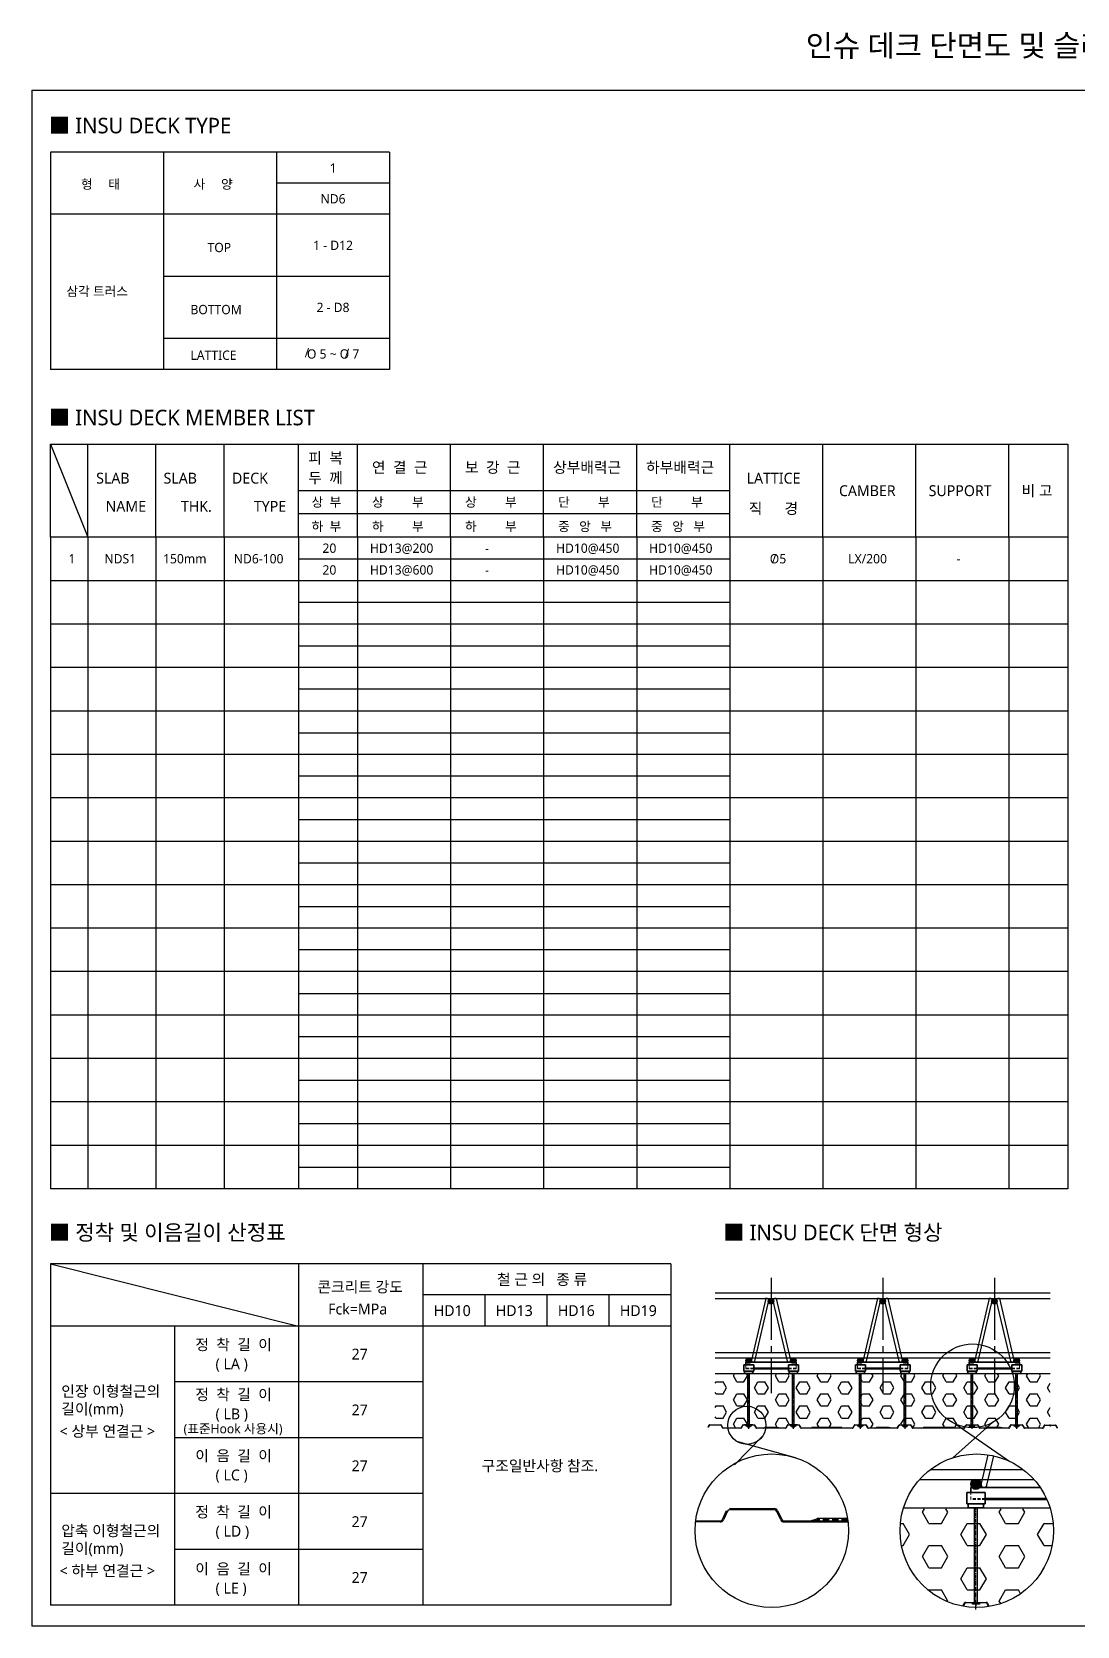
# Model space of a CAD drawing. Extents: x 517 to 33347, y 263 to 5437.
# Drawn here: x 517 to 3887, y 263 to 5400 of the extents above; entities that cross this region are included whole.
import ezdxf
from ezdxf.enums import TextEntityAlignment as Align

# ---------------------------------------------------------------- set-up
doc = ezdxf.new("R2010")
doc.units = 0
doc.header["$LTSCALE"] = 10
doc.header["$MEASUREMENT"] = 0
for name, pattern in [('CEN', [26, 20, -2, 2, -2]), ('CENTER', [2, 1.25, -0.25, 0.25, -0.25]), ('HIDDEN', [3, 2, -1])]:
    doc.linetypes.add(name, pattern=pattern)
for name, color, linetype in [('2', 2, 'HIDDEN'), ('3', 3, 'Continuous'), ('CEN', 1, 'CEN'), ('E', 7, 'Continuous'), ('E2', 7, 'Continuous'), ('SEC', 7, 'Continuous'), ('SH-TEXT', 7, 'Continuous'), ('TABLE', 7, 'Continuous'), ('TEXT', 3, 'Continuous')]:
    doc.layers.add(name, color=color, linetype=linetype)
doc.layers.add('숨은선', color=2, linetype='HIDDEN', lineweight=20)
doc.layers.add('외형선', color=3, linetype='Continuous', lineweight=35)
doc.styles.add('스타일1', font='malgun.ttf')

msp = doc.modelspace()

# ---------------------------------------------------------------- hatches: boundary and pattern name
at = {"layer": 'E', "linetype": 'ByBlock'}
h = msp.add_hatch(dxfattribs=at)
h.set_pattern_fill('HEX', color=256, scale=180)
h.set_pattern_definition([(0, (-313649.23, -3782.594), (0, 38.971143), [22.5, -45]), (120, (-313649.23, -3782.594), (-33.75, -19.4855716), [22.5, -45]), (60, (-313626.73, -3782.594), (-33.75, 19.4855716), [22.5, -45])])
edge = h.paths.add_edge_path()
edge.add_line((2720.7, 1075.4), (2720.7, 910.2))
edge.add_line((2720.7, 910.2), (2738.2, 910.2))
edge.add_arc((2738.2, 907.5), 2.7, 24.6245, 90, ccw=False)
edge.add_line((2740.7, 908.6), (2743.6, 902.3))
edge.add_arc((2745.2, 903.1), 1.8, 204.6245, 270)
edge.add_line((2745.2, 901.3), (2803.3, 901.3))
edge.add_arc((2803.3, 903.1), 1.8, 270, 335.3755)
edge.add_line((2804.9, 902.3), (2808.2, 909.5))
edge.add_arc((2810.7, 908.4), 2.7, 90, 155.3755, ccw=False)
edge.add_line((2810.7, 911.1), (2846.8, 911.1))
edge.add_arc((2846.8, 908.4), 2.7, 24.6245, 90, ccw=False)
edge.add_line((2849.2, 909.5), (2852.5, 902.3))
edge.add_arc((2854.2, 903.1), 1.8, 204.6245, 270)
edge.add_line((2854.2, 901.3), (2875.5, 901.3))
edge.add_arc((2875.5, 901.8), 0.54, 270, 288.8807)
edge.add_line((2875.7, 901.3), (2880.9, 903.1))
edge.add_line((2880.9, 903.1), (2920.6, 903.1))
edge.add_line((2920.6, 903.1), (2925.7, 901.3))
edge.add_arc((2925.9, 901.8), 0.54, 251.1193, 270)
edge.add_line((2925.9, 901.3), (2947.3, 901.3))
edge.add_arc((2947.3, 903.1), 1.8, 270, 335.3755)
edge.add_line((2948.9, 902.3), (2952.2, 909.5))
edge.add_arc((2954.7, 908.4), 2.7, 90, 155.3755, ccw=False)
edge.add_line((2954.7, 911.1), (2990.8, 911.1))
edge.add_arc((2990.8, 908.4), 2.7, 24.6245, 90, ccw=False)
edge.add_line((2993.2, 909.5), (2996.5, 902.3))
edge.add_arc((2998.2, 903.1), 1.8, 204.6245, 270)
edge.add_line((2998.2, 901.3), (3026.7, 901.3))
edge.add_arc((3026.7, 901.8), 0.54, 270, 288.8807)
edge.add_line((3026.9, 901.3), (3032.1, 903.1))
edge.add_line((3032.1, 903.1), (3129.4, 903.1))
edge.add_line((3129.4, 903.1), (3134.5, 901.3))
edge.add_arc((3134.7, 901.8), 0.54, 251.1193, 270)
edge.add_line((3134.7, 901.3), (3163.3, 901.3))
edge.add_arc((3163.3, 903.1), 1.8, 270, 335.3755)
edge.add_line((3164.9, 902.3), (3168.2, 909.5))
edge.add_arc((3170.7, 908.4), 2.7, 90, 155.3755, ccw=False)
edge.add_line((3170.7, 911.1), (3206.8, 911.1))
edge.add_arc((3206.8, 908.4), 2.7, 24.6245, 90, ccw=False)
edge.add_line((3209.2, 909.5), (3212.5, 902.3))
edge.add_arc((3214.2, 903.1), 1.8, 204.6245, 270)
edge.add_line((3214.2, 901.3), (3235.5, 901.3))
edge.add_arc((3235.5, 901.8), 0.54, 270, 288.8807)
edge.add_line((3235.7, 901.3), (3240.9, 903.1))
edge.add_line((3240.9, 903.1), (3280.6, 903.1))
edge.add_line((3280.6, 903.1), (3285.8, 901.3))
edge.add_line((3285.8, 901.3), (3307.3, 901.3))
edge.add_arc((3307.3, 903.1), 1.8, 270, 335.3755)
edge.add_line((3308.9, 902.3), (3312.2, 909.5))
edge.add_arc((3314.7, 908.4), 2.7, 90, 155.3755, ccw=False)
edge.add_line((3314.7, 911.1), (3350.8, 911.1))
edge.add_arc((3350.8, 908.4), 2.7, 24.6245, 90, ccw=False)
edge.add_line((3353.2, 909.5), (3356.5, 902.3))
edge.add_arc((3358.2, 903.1), 1.8, 204.6245, 270)
edge.add_line((3358.2, 901.3), (3386.7, 901.3))
edge.add_arc((3386.7, 901.8), 0.54, 270, 288.8807)
edge.add_line((3386.9, 901.3), (3392.1, 903.1))
edge.add_line((3392.1, 903.1), (3800.7, 903.1))
edge.add_line((3800.7, 903.1), (3800.7, 1075.4))
edge.add_line((3800.7, 1075.4), (2720.7, 1075.4))
h = msp.add_hatch(dxfattribs=at)
h.set_pattern_fill('HEX', color=3, scale=330.273282)
h.set_pattern_definition([(0, (-578449.854, -8273.19), (0, 71.506263), [41.28416, -82.56832]), (120, (-578449.854, -8273.19), (-61.92624, -35.7531315), [41.28416, -82.56832]), (60, (-578408.57, -8273.19), (-61.92624, 35.7531315), [41.28416, -82.56832])])
edge = h.paths.add_edge_path()
edge.add_arc((3564, 570), 247.4, 276.8504, 376.5585)
edge.add_line((3801.2, 640.5), (3326.9, 640.5))
edge.add_arc((3564, 570), 247.4, 163.4415, 263.1496)
edge.add_line((3534.5, 324.3), (3593.5, 324.3))

# ---------------------------------------------------------------- linework, layer by layer
at = {"linetype": 'ByBlock'}
for p, q in [((2826, 910.2), (2826, 1077.1)), ((2831.4, 910.2), (2831.4, 1077.1)), ((2970, 910.2), (2970, 1077.1)), ((2975.4, 910.2), (2975.4, 1077.1)), ((3186, 910.2), (3186, 1077.1)), ((3191.4, 910.2), (3191.4, 1077.1)), ((3330, 910.2), (3330, 1077.1)), ((3335.4, 910.2), (3335.4, 1077.1)), ((3546, 910.2), (3546, 1077.1)), ((3551.4, 910.2), (3551.4, 1077.1)), ((3690, 910.2), (3690, 1077.1)), ((3695.4, 910.2), (3695.4, 1077.1)), ((2697.5, 903.7), (2700.2, 909.5)), ((2698.4, 903.4), (2697.5, 903.7)), ((2701, 909.2), (2698.4, 903.4)), ((2702.7, 911.1), (2738.8, 911.1)), ((2738.8, 910.2), (2702.7, 910.2))]:
    msp.add_line(p, q, dxfattribs=at)
at = {"color": 7, "linetype": 'ByBlock'}
for p, q in [((2831.4, 1077.1), (2826, 1077.1)), ((2975.4, 1077.1), (2970, 1077.1)), ((3191.4, 1077.1), (3186, 1077.1)), ((3335.4, 1077.1), (3330, 1077.1)), ((3551.4, 1077.1), (3546, 1077.1)), ((3695.4, 1077.1), (3690, 1077.1))]:
    msp.add_line(p, q, dxfattribs=at)
at = {"color": 3, "linetype": 'ByBlock'}
for p, q in [((3556.4, 337.4), (3556.4, 643.6)), ((3566.3, 643.6), (3556.4, 643.6)), ((3566.3, 337.4), (3566.3, 643.6)), ((3557.6, 333.7), (3557.6, 337.4)), ((3561.3, 334.1), (3561.3, 327.5)), ((3565, 333.7), (3565, 337.4))]:
    msp.add_line(p, q, dxfattribs=at)
at = {"color": 7, "linetype": 'ByBlock'}
for points in [[(2743.7, 902), (2740.4, 909.2)], [(2741.2, 909.5), (2744.5, 902.3)], [(2746.2, 901.3), (2803.3, 901.3)], [(2803.3, 900.4), (2746.2, 900.4)], [(2804.9, 902.3), (2808.2, 909.5)], [(2809, 909.2), (2805.7, 902)], [(2810.7, 911.1), (2846.8, 911.1)], [(2846.8, 910.2), (2810.7, 910.2)], [(2851.7, 902), (2848.4, 909.2)], [(2849.2, 909.5), (2852.5, 902.3)], [(2854.2, 901.3), (2947.3, 901.3)], [(2947.3, 900.4), (2854.2, 900.4)], [(2948.9, 902.3), (2952.2, 909.5)], [(2953, 909.2), (2949.7, 902)], [(2954.7, 911.1), (2990.8, 911.1)], [(2990.8, 910.2), (2954.7, 910.2)], [(2995.7, 902), (2992.4, 909.2)], [(2993.2, 909.5), (2996.5, 902.3)], [(2998.2, 901.3), (3163.3, 901.3)], [(3163.3, 900.4), (2998.2, 900.4)], [(3164.9, 902.3), (3168.2, 909.5)], [(3169, 909.2), (3165.7, 902)], [(3170.7, 911.1), (3206.8, 911.1)], [(3206.8, 910.2), (3170.7, 910.2)], [(3211.7, 902), (3208.4, 909.2)], [(3209.2, 909.5), (3212.5, 902.3)], [(3214.2, 901.3), (3307.3, 901.3)], [(3307.3, 900.4), (3214.2, 900.4)], [(3308.9, 902.3), (3312.2, 909.5)], [(3313, 909.2), (3309.7, 902)], [(3314.7, 911.1), (3350.8, 911.1)], [(3350.8, 910.2), (3314.7, 910.2)], [(3355.7, 902), (3352.4, 909.2)], [(3353.2, 909.5), (3356.5, 902.3)], [(3358.2, 901.3), (3523.3, 901.3)], [(3523.3, 900.4), (3358.2, 900.4)], [(3524.9, 902.3), (3528.2, 909.5)], [(3529, 909.2), (3525.7, 902)], [(3530.7, 911.1), (3566.8, 911.1)], [(3566.8, 910.2), (3530.7, 910.2)], [(3571.7, 902), (3568.4, 909.2)], [(3569.2, 909.5), (3572.5, 902.3)], [(3574.2, 901.3), (3667.3, 901.3)], [(3667.3, 900.4), (3574.2, 900.4)], [(3668.9, 902.3), (3672.2, 909.5)], [(3673, 909.2), (3669.7, 902)], [(3674.7, 911.1), (3710.8, 911.1)], [(3710.8, 910.2), (3674.7, 910.2)], [(3715.7, 902), (3712.4, 909.2)], [(3713.2, 909.5), (3716.5, 902.3)], [(3718.2, 901.3), (3776.3, 901.3)], [(3776.3, 900.4), (3718.2, 900.4)], [(3777.9, 902.3), (3780.8, 908.6)], [(3781.6, 908.3), (3778.7, 902)], [(3783.2, 910.2), (3798.7, 910.2)], [(3798.7, 909.3), (3783.2, 909.3)], [(3802.7, 910.2), (3817.8, 910.2)], [(3817.8, 909.3), (3802.7, 909.3)], [(3822.8, 900.8), (3819.4, 908.3)], [(3820.2, 908.6), (3823.6, 901.2)], [(3823.6, 901.2), (3822.8, 900.8)]]:
    msp.add_lwpolyline(points, dxfattribs=at)
for points in [[(2803.3, 901.3, 0.293252), (2804.9, 902.3)], [(2803.3, 900.4, 0.293252), (2805.7, 902)], [(2810.7, 911.1, 0.293252), (2808.2, 909.5)], [(2810.7, 910.2, 0.293252), (2809, 909.2)], [(2849.2, 909.5, 0.293252), (2846.8, 911.1)], [(2848.4, 909.2, 0.293252), (2846.8, 910.2)], [(2851.7, 902, 0.293252), (2854.2, 900.4)], [(2852.5, 902.3, 0.293252), (2854.2, 901.3)], [(2947.3, 901.3, 0.293252), (2948.9, 902.3)], [(2947.3, 900.4, 0.293252), (2949.7, 902)], [(2954.7, 911.1, 0.293252), (2952.2, 909.5)], [(2954.7, 910.2, 0.293252), (2953, 909.2)], [(2993.2, 909.5, 0.293252), (2990.8, 911.1)], [(2992.4, 909.2, 0.293252), (2990.8, 910.2)], [(2995.7, 902, 0.293252), (2998.2, 900.4)], [(2996.5, 902.3, 0.293252), (2998.2, 901.3)], [(3163.3, 901.3, 0.293252), (3164.9, 902.3)], [(3163.3, 900.4, 0.293252), (3165.7, 902)], [(3170.7, 911.1, 0.293252), (3168.2, 909.5)], [(3170.7, 910.2, 0.293252), (3169, 909.2)], [(3209.2, 909.5, 0.293252), (3206.8, 911.1)], [(3208.4, 909.2, 0.293252), (3206.8, 910.2)], [(3211.7, 902, 0.293252), (3214.2, 900.4)], [(3212.5, 902.3, 0.293252), (3214.2, 901.3)], [(3307.3, 901.3, 0.293252), (3308.9, 902.3)], [(3307.3, 900.4, 0.293252), (3309.7, 902)], [(3314.7, 911.1, 0.293252), (3312.2, 909.5)], [(3314.7, 910.2, 0.293252), (3313, 909.2)], [(3353.2, 909.5, 0.293252), (3350.8, 911.1)], [(3352.4, 909.2, 0.293252), (3350.8, 910.2)], [(3355.7, 902, 0.293252), (3358.2, 900.4)], [(3356.5, 902.3, 0.293252), (3358.2, 901.3)], [(3523.3, 901.3, 0.293252), (3524.9, 902.3)], [(3523.3, 900.4, 0.293252), (3525.7, 902)], [(3530.7, 911.1, 0.293252), (3528.2, 909.5)], [(3530.7, 910.2, 0.293252), (3529, 909.2)], [(3569.2, 909.5, 0.293252), (3566.8, 911.1)], [(3568.4, 909.2, 0.293252), (3566.8, 910.2)], [(3571.7, 902, 0.293252), (3574.2, 900.4)], [(3572.5, 902.3, 0.293252), (3574.2, 901.3)], [(3667.3, 901.3, 0.293252), (3668.9, 902.3)], [(3667.3, 900.4, 0.293252), (3669.7, 902)], [(3674.7, 911.1, 0.293252), (3672.2, 909.5)], [(3674.7, 910.2, 0.293252), (3673, 909.2)], [(3713.2, 909.5, 0.293252), (3710.8, 911.1)], [(3712.4, 909.2, 0.293252), (3710.8, 910.2)], [(3715.7, 902, 0.293252), (3718.2, 900.4)], [(3716.5, 902.3, 0.293252), (3718.2, 901.3)], [(3776.3, 901.3, 0.293252), (3777.9, 902.3)], [(3776.3, 900.4, 0.293252), (3778.7, 902)], [(3783.2, 910.2, 0.293252), (3780.8, 908.6)], [(3783.2, 909.3, 0.293252), (3781.6, 908.3)], [(3820.2, 908.6, 0.293252), (3817.8, 910.2)], [(3819.4, 908.3, 0.293252), (3817.8, 909.3)]]:
    msp.add_lwpolyline(points, format="xyb", dxfattribs=at)
at = {"color": 7}
for points in [[(2875.5, 901.3, 0.082569), (2875.7, 901.3)], [(2881.1, 903.1, 0.082569), (2880.6, 903)], [(2920.8, 903, 0.082569), (2920.3, 903.1)], [(2925.7, 901.3, 0.082569), (2925.9, 901.3)], [(3026.7, 901.3, 0.082569), (3026.9, 901.3)], [(3032.3, 903.1, 0.082569), (3031.8, 903)], [(3235.5, 901.3, 0.082569), (3235.7, 901.3)], [(3241.1, 903.1, 0.082569), (3240.6, 903)], [(3280.8, 903, 0.082569), (3280.3, 903.1)], [(3285.7, 901.3, 0.082569), (3285.9, 901.3)], [(3386.7, 901.3, 0.082569), (3386.9, 901.3)], [(3392.3, 903.1, 0.082569), (3391.8, 903)], [(3489.6, 903, 0.082569), (3489.1, 903.1)], [(3494.5, 901.3, 0.082569), (3494.7, 901.3)], [(3595.5, 901.3, 0.082569), (3595.7, 901.3)], [(3601.1, 903.1, 0.082569), (3600.6, 903)], [(3640.8, 903, 0.082569), (3640.3, 903.1)], [(3645.7, 901.3, 0.082569), (3645.9, 901.3)], [(3799.7, 909.8, 0.198912), (3798.7, 910.2)], [(3799.1, 909.1, 0.198912), (3798.7, 909.3)], [(3799.7, 908.5, 0.414214), (3801.7, 908.5)], [(3800.3, 909.2, 0.414214), (3801.1, 909.2)], [(3802.7, 910.2, 0.198912), (3801.7, 909.8)], [(3802.7, 909.3, 0.198912), (3802.4, 909.1)]]:
    msp.add_lwpolyline(points, format="xyb", dxfattribs=at)
for points in [[(2875.6, 901.3), (2880.6, 903)], [(2920.3, 903.1), (2881.1, 903.1)], [(2925.7, 901.3), (2920.8, 903)], [(3026.8, 901.3), (3031.8, 903)], [(3129.1, 903.1), (3032.3, 903.1)], [(3235.6, 901.3), (3240.6, 903)], [(3280.3, 903.1), (3241.1, 903.1)], [(3285.7, 901.3), (3280.8, 903)], [(3386.8, 901.3), (3391.8, 903)], [(3489.1, 903.1), (3392.3, 903.1)], [(3494.5, 901.3), (3489.6, 903)], [(3595.6, 901.3), (3600.6, 903)], [(3640.3, 903.1), (3601.1, 903.1)], [(3645.7, 901.3), (3640.8, 903)], [(3799.7, 908.5), (3799.1, 909.1)], [(3800.3, 909.2), (3799.7, 909.8)], [(3801.1, 909.2), (3801.7, 909.8)], [(3801.7, 908.5), (3802.4, 909.1)]]:
    msp.add_lwpolyline(points, dxfattribs=at)
at = {"color": 3, "linetype": 'ByBlock'}
for points in [[(2743.7, 606), (2756.9, 634.9)], [(2760.2, 633.4), (2747, 604.5)], [(2766.8, 641.2), (2912, 641.2)], [(2912, 637.6), (2766.8, 637.6)], [(2931.9, 604.5), (2918.6, 633.4)], [(2921.9, 634.9), (2935.2, 606)], [(2737.1, 598.1), (2657.2, 598.1)], [(2657.6, 601.7), (2737.1, 601.7)], [(2941.7, 601.7), (3148.4, 601.7)], [(2941.7, 598.1), (3148.8, 598.1)], [(3519.3, 326.6), (3523.7, 336.2)], [(3525.2, 335.5), (3521, 326.3)], [(3528.2, 339), (3594.5, 339)], [(3594.5, 337.4), (3528.2, 337.4)], [(3602, 325.5), (3597.5, 335.5)], [(3599, 336.2), (3603.7, 325.8)]]:
    msp.add_lwpolyline(points, dxfattribs=at)
for points in [[(2766.8, 637.6, 0.293252), (2760.2, 633.4)], [(2921.9, 634.9, 0.293252), (2912, 641.2)], [(2918.6, 633.4, 0.293252), (2912, 637.6)], [(2737.1, 601.7, 0.293252), (2743.7, 606)], [(2737.1, 598.1, 0.293252), (2747, 604.5)], [(2931.9, 604.5, 0.293252), (2941.7, 598.1)], [(2935.2, 606, 0.293252), (2941.7, 601.7)], [(3528.2, 339, 0.293252), (3523.7, 336.2)], [(3528.2, 337.4, 0.293252), (3525.2, 335.5)], [(3599, 336.2, 0.293252), (3594.5, 339)], [(3597.5, 335.5, 0.293252), (3594.5, 337.4)]]:
    msp.add_lwpolyline(points, format="xyb", dxfattribs=at)
at = {"color": 3}
for points in [[(3027.6, 601.7, 0.082569), (3028.3, 601.9)], [(3050, 609, 0.082569), (3048.1, 608.6)]]:
    msp.add_lwpolyline(points, format="xyb", dxfattribs=at)
for points in [[(3027.9, 601.7), (3048.1, 608.6)], [(3147.3, 609), (3050, 609)]]:
    msp.add_lwpolyline(points, dxfattribs=at)
at = {"color": 3, "linetype": 'ByBlock'}
msp.add_lwpolyline([(3550.3, 337.4), (3572.3, 337.4), (3572.3, 333.7), (3550.3, 333.7)], close=True, dxfattribs=at)
at = {"linetype": 'ByBlock'}
for centre, radius, start, end in [((2702.7, 908.4), 2.7, 90, 155.3755), ((2702.7, 908.4), 1.8, 90, 155.3755), ((2738.8, 908.4), 2.7, 24.6245, 90), ((2738.8, 908.4), 1.8, 24.6245, 90), ((2746.2, 903.1), 2.7, 204.6245, 270), ((2746.2, 903.1), 1.8, 204.6245, 270)]:
    msp.add_arc(centre, radius, start, end, dxfattribs=at)
at = {"layer": '2', "color": 7}
for points in [[(2875.5, 900.4, 0.082569), (2876, 900.5)], [(2881.1, 902.2, 0.082569), (2880.9, 902.2)], [(2920.5, 902.2, 0.082569), (2920.3, 902.2)], [(2925.5, 900.5, 0.082569), (2925.9, 900.4)], [(3026.7, 900.4, 0.082569), (3027.2, 900.5)], [(3032.3, 902.2, 0.082569), (3032.1, 902.2)], [(3235.5, 900.4, 0.082569), (3236, 900.5)], [(3241.1, 902.2, 0.082569), (3240.9, 902.2)], [(3280.5, 902.2, 0.082569), (3280.3, 902.2)], [(3285.5, 900.5, 0.082569), (3285.9, 900.4)], [(3386.7, 900.4, 0.082569), (3387.2, 900.5)], [(3392.3, 902.2, 0.082569), (3392.1, 902.2)], [(3489.3, 902.2, 0.082569), (3489.1, 902.2)], [(3494.3, 900.5, 0.082569), (3494.7, 900.4)], [(3595.5, 900.4, 0.082569), (3596, 900.5)], [(3601.1, 902.2, 0.082569), (3600.9, 902.2)], [(3640.5, 902.2, 0.082569), (3640.3, 902.2)], [(3645.5, 900.5, 0.082569), (3645.9, 900.4)]]:
    msp.add_lwpolyline(points, format="xyb", dxfattribs=at)
for points in [[(2876, 900.5), (2880.9, 902.2)], [(2920.3, 902.2), (2881.1, 902.2)], [(2925.5, 900.5), (2920.5, 902.2)], [(3027.2, 900.5), (3032.1, 902.2)], [(3129.1, 902.2), (3032.3, 902.2)], [(3236, 900.5), (3240.9, 902.2)], [(3280.3, 902.2), (3241.1, 902.2)], [(3285.5, 900.5), (3280.5, 902.2)], [(3387.2, 900.5), (3392.1, 902.2)], [(3489.1, 902.2), (3392.3, 902.2)], [(3494.3, 900.5), (3489.3, 902.2)], [(3596, 900.5), (3600.9, 902.2)], [(3640.3, 902.2), (3601.1, 902.2)], [(3645.5, 900.5), (3640.5, 902.2)]]:
    msp.add_lwpolyline(points, dxfattribs=at)
at = {"layer": '2', "color": 3}
for points in [[(3027.6, 598.1, 0.082569), (3029.4, 598.4)], [(3050, 605.3, 0.082569), (3049.3, 605.2)]]:
    msp.add_lwpolyline(points, format="xyb", dxfattribs=at)
for points in [[(3029.4, 598.4), (3049.3, 605.2)], [(3147.9, 605.3), (3050, 605.3)]]:
    msp.add_lwpolyline(points, dxfattribs=at)
at = {"layer": '3', "color": 3, "ltscale": 1.5}
msp.add_line((1306.4, 5012.5), (577.5, 5012.5), dxfattribs=at)
at = {"layer": 'CEN', "linetype": 'CEN'}
for p, q in [((2900.7, 1385.2), (2900.7, 1013.2)), ((2900.7, 1385.2), (2900.7, 1013.2)), ((3260.7, 1385.2), (3260.7, 1013.2)), ((3620.7, 1385.2), (3620.7, 1013.2))]:
    msp.add_line(p, q, dxfattribs=at)
at = {"layer": 'CEN', "linetype": 'CENTER'}
for p, q in [((2828.7, 898.5), (2828.7, 1077.1)), ((2972.7, 898.5), (2972.7, 1077.1)), ((3188.7, 898.5), (3188.7, 1077.1)), ((3332.7, 898.5), (3332.7, 1077.1)), ((3548.7, 898.5), (3548.7, 1077.1)), ((3692.7, 898.5), (3692.7, 1077.1)), ((3561.3, 316), (3561.3, 643.6))]:
    msp.add_line(p, q, dxfattribs=at)
at = {"layer": 'E', "color": 4, "linetype": 'ByBlock'}
for p, q in [((697.5, 3771.7), (697.5, 4071.7)), ((917.5, 3771.7), (917.5, 4071.7)), ((1137.5, 3771.7), (1137.5, 4071.7)), ((1377.5, 3771.7), (1377.5, 4071.7)), ((1567.5, 3771.7), (1567.5, 4071.7)), ((1867.5, 3771.7), (1867.5, 4071.7)), ((2167.5, 3771.7), (2167.5, 4071.7)), ((2467.5, 3771.7), (2467.5, 4071.7)), ((2767.5, 3771.7), (2767.5, 4071.7)), ((3067.5, 3771.7), (3067.5, 4071.7)), ((3667.5, 3771.7), (3667.5, 4071.7))]:
    msp.add_line(p, q, dxfattribs=at)
at = {"layer": 'E', "color": 3, "linetype": 'ByBlock'}
for p, q in [((2577.5, 1429.7), (2577.5, 1229.7)), ((2577.5, 1329.7), (2577.5, 1229.7)), ((3327.8, 643.6), (3800.2, 643.6))]:
    msp.add_line(p, q, dxfattribs=at)
at = {"layer": 'E', "linetype": 'ByBlock'}
for p, q in [((2720.7, 1336.4), (3800.7, 1336.4)), ((2720.7, 1318.4), (3800.7, 1318.4)), ((2873.8, 875.5), (2782.8, 782.4)), ((3487.3, 805.2), (3616.1, 919.3)), ((3495.9, 913.6), (3670.5, 793.3)), ((2979.7, 805.2), (2790.4, 857.5))]:
    msp.add_line(p, q, dxfattribs=at)
at = {"layer": 'E'}
for p, q in [((2884.1, 1318.3), (2837.6, 1119.8)), ((2848, 1116.7), (2894.7, 1316.2)), ((2953.5, 1116.7), (2906.9, 1315.4)), ((2917.3, 1318.3), (2963.8, 1119.8)), ((3244.1, 1318.4), (3197.6, 1119.8)), ((3208, 1116.7), (3254.5, 1315.4)), ((3313.5, 1116.7), (3266.9, 1315.4)), ((3277.3, 1318.4), (3323.8, 1119.8)), ((3604.1, 1318.4), (3557.6, 1119.8)), ((3568, 1116.7), (3614.5, 1315.4)), ((3673.5, 1116.7), (3626.9, 1315.4)), ((3637.3, 1318.4), (3683.8, 1119.8))]:
    msp.add_line(p, q, dxfattribs=at)
at = {"layer": 'E', "color": 7}
for p, q in [((2720.7, 1144.7), (3800.7, 1144.7)), ((2720.7, 1126.7), (3800.7, 1126.7))]:
    msp.add_line(p, q, dxfattribs=at)
at = {"layer": 'E', "color": 7, "linetype": 'ByBlock'}
msp.add_line((2720.7, 1077.1), (3800.7, 1077.1), dxfattribs=at)
at = {"layer": 'E', "color": 3}
for p, q in [((3599.4, 814.8), (3577.6, 722)), ((3596.6, 716.4), (3618.8, 811.2)), ((3379.3, 734.6), (3748.7, 734.6)), ((3415.2, 767.6), (3712.8, 767.6))]:
    msp.add_line(p, q, dxfattribs=at)
at = {"layer": 'E', "color": 3, "linetype": 'ByBlock'}
msp.add_lwpolyline([(577.5, 4071.7), (3857.5, 4071.7), (3857.5, 3771.7), (577.5, 3771.7), (577.5, 4071.7)], dxfattribs=at)
at = {"layer": 'E', "linetype": 'ByBlock'}
msp.add_lwpolyline([(1377.5, 3701.7), (2767.5, 3701.7), (2767.5, 3561.7), (1377.5, 3561.7), (1377.5, 3421.7), (2767.5, 3421.7), (2767.5, 3281.7), (1377.5, 3281.7), (1377.5, 3141.7), (2767.5, 3141.7), (2767.5, 3001.7), (1377.5, 3001.7), (1377.5, 2861.7), (2767.5, 2861.7), (2767.5, 2721.7), (1377.5, 2721.7), (1377.5, 2581.7), (2767.5, 2581.7), (2767.5, 2441.7), (1377.5, 2441.7), (1377.5, 2301.7), (2767.5, 2301.7), (2767.5, 2161.7), (1377.5, 2161.7), (1377.5, 2021.7), (2767.5, 2021.7), (2767.5, 1881.7), (1377.5, 1881.7), (1377.5, 1741.7), (2767.5, 1741.7)], dxfattribs=at)
at = {"layer": 'E', "color": 253, "linetype": 'ByBlock'}
for points, const_width in [([(2896.2, 1309.4, 1), (2905.2, 1309.4, 1)], 9), ([(3256.2, 1309.4, 1), (3265.2, 1309.4, 1)], 9), ([(3616.2, 1309.4, 1), (3625.2, 1309.4, 1)], 9), ([(2824.2, 1118.7, 1), (2833.2, 1118.7, 1)], 9), ([(2968.2, 1118.7, 1), (2977.2, 1118.7, 1)], 9), ([(3184.2, 1118.7, 1), (3193.2, 1118.7, 1)], 9), ([(3328.2, 1118.7, 1), (3337.2, 1118.7, 1)], 9), ([(3544.2, 1118.7, 1), (3553.2, 1118.7, 1)], 9), ([(3688.2, 1118.7, 1), (3697.2, 1118.7, 1)], 9), ([(3553.1, 719.6, 1), (3569.6, 719.6, 1)], 16.5)]:
    msp.add_lwpolyline(points, format="xyb", close=True, dxfattribs=dict(at, const_width=const_width))
at = {"layer": 'E', "color": 7}
for points in [[(2837.6, 1119.8, 1.007389), (2848.1, 1117.3, 0.046868)], [(2963.8, 1119.8, -1.007389), (2953.3, 1117.3, -0.046868)], [(3197.6, 1119.8, 1.007389), (3208.1, 1117.3, 0.046868)], [(3323.8, 1119.8, -1.007389), (3313.3, 1117.3, -0.046868)], [(3557.6, 1119.8, 1.007389), (3568.1, 1117.3, 0.046868)], [(3683.8, 1119.8, -1.007389), (3673.3, 1117.3, -0.046868)]]:
    msp.add_lwpolyline(points, format="xyb", dxfattribs=at)
at = {"layer": 'E', "color": 3}
msp.add_lwpolyline([(3577.6, 722, 1.007389), (3596.9, 717.4, 0.046868)], format="xyb", dxfattribs=at)
at = {"layer": 'E', "linetype": 'ByBlock'}
for centre, radius in [((3550.2, 1037), 134.8), ((2822.8, 909.8), 61.5), ((2903, 570), 247.4), ((3564, 570), 247.4)]:
    msp.add_circle(centre, radius, dxfattribs=at)
at = {"layer": 'E'}
for centre, start, end in [((2886.6, 1303.7), 57.0066, 102.7953), ((2915.9, 1303.5), 84.6876, 127.141), ((3245.5, 1303.5), 52.859, 95.3124), ((3275.9, 1303.5), 84.6876, 127.141), ((3605.5, 1303.5), 52.859, 95.3124), ((3635.9, 1303.5), 84.6876, 127.141)]:
    msp.add_arc(centre, 14.9, start, end, dxfattribs=at)
at = {"layer": 'E2', "linetype": 'ByBlock'}
for p, q in [((2828.7, 908.4), (2828.7, 904.8)), ((2972.7, 908.4), (2972.7, 904.8)), ((3188.7, 908.4), (3188.7, 904.8)), ((3332.7, 908.4), (3332.7, 904.8)), ((3548.7, 908.4), (3548.7, 904.8)), ((3692.7, 908.4), (3692.7, 904.8))]:
    msp.add_line(p, q, dxfattribs=at)
for points in [[(2837.7, 908.4), (2837.7, 910.2), (2819.7, 910.2), (2819.7, 908.4)], [(2833.2, 904.8), (2833.2, 908.4), (2824.2, 908.4), (2824.2, 904.8)], [(2981.7, 908.4), (2981.7, 910.2), (2963.7, 910.2), (2963.7, 908.4)], [(2977.2, 904.8), (2977.2, 908.4), (2968.2, 908.4), (2968.2, 904.8)], [(3197.7, 908.4), (3197.7, 910.2), (3179.7, 910.2), (3179.7, 908.4)], [(3193.2, 904.8), (3193.2, 908.4), (3184.2, 908.4), (3184.2, 904.8)], [(3341.7, 908.4), (3341.7, 910.2), (3323.7, 910.2), (3323.7, 908.4)], [(3337.2, 904.8), (3337.2, 908.4), (3328.2, 908.4), (3328.2, 904.8)], [(3557.7, 908.4), (3557.7, 910.2), (3539.7, 910.2), (3539.7, 908.4)], [(3553.2, 904.8), (3553.2, 908.4), (3544.2, 908.4), (3544.2, 904.8)], [(3701.7, 908.4), (3701.7, 910.2), (3683.7, 910.2), (3683.7, 908.4)], [(3697.2, 904.8), (3697.2, 908.4), (3688.2, 908.4), (3688.2, 904.8)]]:
    msp.add_lwpolyline(points, close=True, dxfattribs=at)
at = {"layer": 'SEC'}
for centre, radius in [((2900.7, 1309.4), 9), ((3260.7, 1309.4), 9), ((3620.7, 1309.4), 9), ((3561.3, 719.6), 16.5)]:
    msp.add_circle(centre, radius, dxfattribs=at)
at = {"layer": 'SEC', "color": 7}
for centre in [(2828.7, 1118.5), (2972.7, 1118.5), (3188.7, 1118.5), (3332.7, 1118.5), (3548.7, 1118.5), (3692.7, 1118.5)]:
    msp.add_circle(centre, 9, dxfattribs=at)
at = {"layer": 'SH-TEXT', "color": 3}
msp.add_line((577.5, 5012.5), (577.5, 4812.5), dxfattribs=at)
at = {"layer": 'SH-TEXT', "color": 0, "linetype": 'ByBlock'}
msp.add_line((577.5, 4071.7), (697.5, 3771.7), dxfattribs=at)
at = {"layer": 'SH-TEXT', "color": 0, "ltscale": 1.5}
for p, q in [((2767.5, 3921.7), (1377.5, 3921.7)), ((2767.5, 3846.7), (1377.5, 3846.7))]:
    msp.add_line(p, q, dxfattribs=at)
at = {"layer": 'SH-TEXT', "color": 4}
for p, q in [((577.5, 3771.7), (577.5, 1671.7)), ((697.5, 3771.7), (697.5, 1671.7)), ((917.5, 3771.7), (917.5, 1671.7)), ((1137.5, 3771.7), (1137.5, 1671.7)), ((1377.5, 3771.7), (1377.5, 1671.7)), ((1567.5, 3771.7), (1567.5, 1671.7)), ((1867.5, 3771.7), (1867.5, 1671.7)), ((2167.5, 3771.7), (2167.5, 1671.7)), ((2467.5, 3771.7), (2467.5, 1671.7)), ((2767.5, 3771.7), (2767.5, 1671.7)), ((3067.5, 3771.7), (3067.5, 1671.7)), ((3367.5, 3771.7), (3367.5, 1671.7)), ((3667.5, 3771.7), (3667.5, 1671.7)), ((3857.5, 3771.7), (3857.5, 1671.7))]:
    msp.add_line(p, q, dxfattribs=at)
at = {"layer": 'SH-TEXT', "color": 4, "ltscale": 1.5}
for p, q in [((3857.5, 3631.7), (577.5, 3631.7)), ((3857.5, 3491.7), (577.5, 3491.7)), ((3857.5, 3351.7), (577.5, 3351.7)), ((3857.5, 3211.7), (577.5, 3211.7)), ((3857.5, 3071.7), (577.5, 3071.7)), ((3857.5, 2931.7), (577.5, 2931.7)), ((3857.5, 2791.7), (577.5, 2791.7)), ((3857.5, 2651.7), (577.5, 2651.7)), ((3857.5, 2511.7), (577.5, 2511.7)), ((3857.5, 2371.7), (577.5, 2371.7)), ((3857.5, 2231.7), (577.5, 2231.7)), ((3857.5, 2091.7), (577.5, 2091.7)), ((3857.5, 1951.7), (577.5, 1951.7)), ((3857.5, 1811.7), (577.5, 1811.7)), ((3857.5, 1671.7), (577.5, 1671.7))]:
    msp.add_line(p, q, dxfattribs=at)
at = {"layer": 'TABLE', "color": 3}
for p, q in [((517.5, 5212.5), (3917.5, 5212.5)), ((517.5, 5212.5), (517.5, 262.5)), ((941.9, 5012.5), (941.9, 4312.5)), ((1306.4, 5012.5), (1306.4, 4312.5)), ((1670.9, 5012.5), (1306.5, 5012.5)), ((1670.9, 5012.5), (1670.9, 4312.5)), ((1670.9, 4912.5), (1306.5, 4912.5)), ((577.5, 4812.5), (577.5, 4312.5)), ((1306.4, 4812.5), (577.5, 4812.5)), ((1670.9, 4812.5), (1306.5, 4812.5)), ((1306.4, 4612.5), (941.9, 4612.5)), ((1670.9, 4612.5), (1306.5, 4612.5)), ((1306.4, 4412.5), (941.9, 4412.5)), ((1670.9, 4412.5), (1306.5, 4412.5)), ((1306.4, 4312.5), (577.5, 4312.5)), ((1670.9, 4312.5), (1306.5, 4312.5)), ((577.5, 1429.7), (1377.5, 1229.7)), ((577.5, 1429.7), (577.5, 1229.7)), ((2577.5, 1429.7), (577.5, 1429.7)), ((1377.5, 1429.7), (1377.5, 1229.7)), ((1777.5, 1429.7), (1777.5, 1229.7)), ((2577.5, 1329.7), (1777.5, 1329.7)), ((1977.5, 1329.7), (1977.5, 1229.7)), ((2177.5, 1329.7), (2177.5, 1229.7)), ((2377.5, 1329.7), (2377.5, 1229.7)), ((2577.5, 1229.7), (577.5, 1229.7)), ((577.5, 1229.7), (577.5, 330.5)), ((977.5, 1229.7), (977.5, 330.5)), ((1377.5, 1229.7), (1377.5, 330.5)), ((1777.5, 1229.7), (1777.5, 330.5)), ((2577.5, 1229.7), (2577.5, 330.5)), ((2577.5, 1229.7), (2577.5, 689.7)), ((1777.5, 1049.7), (977.5, 1049.7)), ((1777.5, 869.7), (977.5, 869.7)), ((1777.5, 689.7), (577.5, 689.7)), ((1777.5, 509.7), (977.5, 509.7)), ((2577.5, 330.5), (577.5, 330.5)), ((3917.5, 262.5), (517.5, 262.5))]:
    msp.add_line(p, q, dxfattribs=at)
at = {"layer": 'TEXT', "linetype": 'ByBlock'}
msp.add_line((3367.5, 3771.7), (3367.5, 4071.7), dxfattribs=at)
at = {"layer": '숨은선', "color": 7, "ltscale": 0.5}
for p, q in [((2819.7, 1091.5), (2819.7, 1104.1)), ((2844.9, 1093.3), (2819.7, 1093.3)), ((2844.9, 1091.5), (2819.7, 1091.5)), ((2956.5, 1093.3), (2981.7, 1093.3)), ((2981.7, 1091.5), (2956.5, 1091.5)), ((2981.7, 1091.5), (2981.7, 1104.1)), ((3179.7, 1091.5), (3179.7, 1104.1)), ((3204.9, 1093.3), (3179.7, 1093.3)), ((3204.9, 1091.5), (3179.7, 1091.5)), ((3316.5, 1093.3), (3341.7, 1093.3)), ((3341.7, 1091.5), (3316.5, 1091.5)), ((3341.7, 1091.5), (3341.7, 1104.1)), ((3539.7, 1091.5), (3539.7, 1104.1)), ((3564.9, 1093.3), (3539.7, 1093.3)), ((3564.9, 1091.5), (3539.7, 1091.5)), ((3676.5, 1093.3), (3701.7, 1093.3)), ((3701.7, 1091.5), (3676.5, 1091.5)), ((3701.7, 1091.5), (3701.7, 1104.1))]:
    msp.add_line(p, q, dxfattribs=at)
at = {"layer": '숨은선', "color": 3, "ltscale": 0.5}
for p, q in [((3544.8, 670.1), (3544.8, 693.2)), ((3591, 673.4), (3544.8, 673.4)), ((3591, 670.1), (3544.8, 670.1))]:
    msp.add_line(p, q, dxfattribs=at)
at = {"layer": '외형선', "color": 7}
for p, q in [((2844.9, 1104.1), (2812.5, 1104.1)), ((2812.5, 1104.1), (2812.5, 1084.3)), ((2812.5, 1084.3), (2844.9, 1084.3)), ((2815.2, 1084.3), (2815.2, 1077.1)), ((2981.7, 1113.1), (2819.7, 1113.1)), ((2819.7, 1113.1), (2819.7, 1104.1)), ((2842.2, 1084.3), (2842.2, 1077.1)), ((2844.9, 1104.1), (2844.9, 1091.5)), ((2844.9, 1093.3), (2956.5, 1093.3)), ((2844.9, 1091.5), (2956.5, 1091.5)), ((2844.9, 1084.3), (2844.9, 1091.5)), ((2988.9, 1104.1), (2956.5, 1104.1)), ((2956.5, 1091.5), (2956.5, 1104.1)), ((2956.5, 1084.3), (2956.5, 1091.5)), ((2988.9, 1084.3), (2956.5, 1084.3)), ((2959.2, 1084.3), (2959.2, 1077.1)), ((2981.7, 1104.1), (2981.7, 1113.1)), ((2986.2, 1084.3), (2986.2, 1077.1)), ((2988.9, 1104.1), (2988.9, 1084.3)), ((3204.9, 1104.1), (3172.5, 1104.1)), ((3172.5, 1104.1), (3172.5, 1084.3)), ((3172.5, 1084.3), (3204.9, 1084.3)), ((3175.2, 1084.3), (3175.2, 1077.1)), ((3341.7, 1113.1), (3179.7, 1113.1)), ((3179.7, 1113.1), (3179.7, 1104.1)), ((3202.2, 1084.3), (3202.2, 1077.1)), ((3204.9, 1104.1), (3204.9, 1091.5)), ((3204.9, 1093.3), (3316.5, 1093.3)), ((3204.9, 1091.5), (3316.5, 1091.5)), ((3204.9, 1084.3), (3204.9, 1091.5)), ((3348.9, 1104.1), (3316.5, 1104.1)), ((3316.5, 1091.5), (3316.5, 1104.1)), ((3316.5, 1084.3), (3316.5, 1091.5)), ((3348.9, 1084.3), (3316.5, 1084.3)), ((3319.2, 1084.3), (3319.2, 1077.1)), ((3341.7, 1104.1), (3341.7, 1113.1)), ((3346.2, 1084.3), (3346.2, 1077.1)), ((3348.9, 1104.1), (3348.9, 1084.3)), ((3564.9, 1104.1), (3532.5, 1104.1)), ((3532.5, 1104.1), (3532.5, 1084.3)), ((3532.5, 1084.3), (3564.9, 1084.3)), ((3535.2, 1084.3), (3535.2, 1077.1)), ((3701.7, 1113.1), (3539.7, 1113.1)), ((3539.7, 1113.1), (3539.7, 1104.1)), ((3562.2, 1084.3), (3562.2, 1077.1)), ((3564.9, 1104.1), (3564.9, 1091.5)), ((3564.9, 1093.3), (3676.5, 1093.3)), ((3564.9, 1091.5), (3676.5, 1091.5)), ((3564.9, 1084.3), (3564.9, 1091.5)), ((3708.9, 1104.1), (3676.5, 1104.1)), ((3676.5, 1091.5), (3676.5, 1104.1)), ((3676.5, 1084.3), (3676.5, 1091.5)), ((3708.9, 1084.3), (3676.5, 1084.3)), ((3679.2, 1084.3), (3679.2, 1077.1)), ((3701.7, 1104.1), (3701.7, 1113.1)), ((3706.2, 1084.3), (3706.2, 1077.1)), ((3708.9, 1104.1), (3708.9, 1084.3)), ((2842.2, 1077.1), (2815.2, 1077.1)), ((2986.2, 1077.1), (2959.2, 1077.1)), ((3202.2, 1077.1), (3175.2, 1077.1)), ((3346.2, 1077.1), (3319.2, 1077.1)), ((3562.2, 1077.1), (3535.2, 1077.1)), ((3706.2, 1077.1), (3679.2, 1077.1))]:
    msp.add_line(p, q, dxfattribs=at)
at = {"layer": '외형선', "color": 3}
for p, q in [((3591, 693.2), (3531.6, 693.2)), ((3531.6, 693.2), (3531.6, 656.8)), ((3768.2, 709.7), (3544.8, 709.7)), ((3544.8, 709.7), (3544.8, 693.2)), ((3591, 693.2), (3591, 670.1)), ((3591, 673.4), (3788.8, 673.4)), ((3591, 670.1), (3790.3, 670.1)), ((3591, 656.8), (3591, 670.1)), ((3531.6, 656.8), (3591, 656.8)), ((3536.5, 656.8), (3536.5, 643.6)), ((3586.1, 643.6), (3536.5, 643.6)), ((3586.1, 656.8), (3586.1, 643.6))]:
    msp.add_line(p, q, dxfattribs=at)
at = {"layer": '외형선', "color": 7}
for points in [[(2842.2, 911.1), (2815.2, 911.1)], [(2986.2, 911.1), (2959.2, 911.1)]]:
    msp.add_lwpolyline(points, dxfattribs=at)

# ---------------------------------------------------------------- texts
at = {"layer": 'TEXT', "style": '스타일1'}
for s, height, p in [('인슈 데크 단면도 및 슬라브 배근도-1', 70, (3012.5, 5321.5)), ('■ INSU DECK TYPE', 50, (572.3, 5073.5)), ('■ INSU DECK MEMBER LIST', 50, (572.3, 4132.5)), ('■ 정착 및 이음길이 산정표', 50, (572.3, 1506.2)), ('■ INSU DECK 단면 형상', 50, (2746.4, 1506.2))]:
    msp.add_text(s, height=height, dxfattribs=at).set_placement(p)
at = {"layer": 'TEXT', "linetype": 'ByBlock', "style": '스타일1'}
for s, p in [('1', (1488.5, 4961.5)), ('ND6', (1488.5, 4862.5)), ('1 - D12', (1488.5, 4712.5)), ('2 - D8', (1488.5, 4512.5)), ('O 5 ~ O 7', (1488.7, 4362.5))]:
    msp.add_text(s, height=30, dxfattribs=at).set_placement(p, align=Align.MIDDLE_CENTER)
for s, height, p in [('형     태', 30, (675.8, 4894.8)), ('사     양', 30, (1038.7, 4894.8)), ('TOP', 30, (1084, 4690.6)), ('삼각 트러스', 30, (628.9, 4549.5)), ('BOTTOM', 30, (1028.8, 4490.6)), ('LATTICE', 30, (1028.8, 4343.5)), ('/', 30, (1397, 4351.4)), ('/', 30, (1526.5, 4349.9)), ('피  복', 35, (1408.7, 4009.7)), ('연  결  근', 35, (1613.9, 3979.6)), ('보  강  근', 35, (1913.9, 3979.6)), ('상부배력근', 35, (2197.9, 3979.6)), ('하부배력근', 35, (2497.9, 3979.6)), ('SLAB', 35, (724.8, 3944.7)), ('SLAB', 35, (942.1, 3944.7)), ('DECK', 35, (1162.8, 3944.7)), ('두  께', 35, (1408.7, 3945.6)), ('LATTICE', 35, (2821.9, 3944.6)), ('CAMBER', 35, (3119.7, 3904.3)), ('SUPPORT', 35, (3408.9, 3904.3)), ('비 고', 35, (3708.2, 3904.3)), ('NAME', 35, (755.1, 3853.9)), ('THK.', 35, (998.1, 3853.9)), ('TYPE', 35, (1233.3, 3853.9)), ('상  부', 30, (1419.3, 3870.2)), ('상         부', 30, (1614, 3870.2)), ('상         부', 30, (1914, 3870.2)), ('단         부', 30, (2214, 3870.2)), ('단         부', 30, (2514, 3870.2)), ('직      경', 35, (2828.8, 3846.9)), ('하  부', 30, (1419.3, 3791.6)), ('하         부', 30, (1614, 3791.6)), ('하         부', 30, (1914, 3791.6)), ('중   앙   부', 30, (2214, 3791.6)), ('중   앙   부', 30, (2514, 3791.6)), ('20', 30, (1454.5, 3721.5)), ('HD13@200', 30, (1607.5, 3721.5)), ('HD10@450', 30, (2207.5, 3721.5)), ('HD10@450', 30, (2507.5, 3721.5)), ('1', 30, (635.5, 3687.5)), ('NDS1', 30, (751.5, 3687.5)), ('150mm', 30, (940.5, 3687.5)), ('ND6-100', 30, (1168.5, 3687.5)), ('       -', 30, (1907.5, 3721.5)), ('O', 30, (2896.5, 3687.5)), ('/', 30, (2903.3, 3687.5)), ('5', 30, (2927.5, 3687.5)), ('LX/200', 30, (3149.5, 3687.5)), ('  -', 30, (3478.5, 3687.5)), ('20', 30, (1454.5, 3651.5)), ('HD13@600', 30, (1607.5, 3651.5)), ('       -', 30, (1907.5, 3651.5)), ('HD10@450', 30, (2207.5, 3651.5)), ('HD10@450', 30, (2507.5, 3651.5)), ('철 근 의   종 류', 35, (2017.1, 1362.4)), ('콘크리트 강도', 35, (1438.2, 1338.1)), ('Fck=MPa', 35, (1472.7, 1266.9)), ('HD10', 35, (1813.2, 1261.8)), ('HD13', 35, (2013.2, 1261.8)), ('HD16', 35, (2213.2, 1261.8)), ('HD19', 35, (2413.2, 1261.8)), ('정  착  길  이', 35, (1044.5, 1152.1)), (' 27', 35, (1536.4, 1121.7)), ('( LA )', 35, (1109.7, 1090.1)), ('인장 이형철근의', 35, (612.3, 1002)), ('정  착  길  이', 35, (1044.5, 991)), ('길이(mm)', 35, (612.3, 944.9)), (' 27', 35, (1536.4, 941.7)), ('( LB )', 35, (1109.7, 928.9)), ('< 상부 연결근 >', 35, (607.3, 873)), ('(표준Hook 사용시)', 30, (1006.6, 883.7)), ('이  음  길  이', 35, (1044.5, 794.1)), (' 27', 35, (1536.4, 761.7)), ('구조일반사항 참조.', 35, (1967.6, 761.7)), ('( LC )', 35, (1109.7, 732.1)), ('정  착  길  이', 35, (1044.5, 612.9)), (' 27', 35, (1536.4, 581.7)), ('압축 이형철근의', 35, (612.3, 552.5)), ('( LD )', 35, (1109.7, 550.8)), ('길이(mm)', 35, (612.3, 495.4)), ('< 하부 연결근 >', 35, (607.3, 423.5)), ('이  음  길  이', 35, (1044.5, 429.4)), (' 27', 35, (1536.4, 401.7)), ('( LE )', 35, (1109.7, 367.4))]:
    msp.add_text(s, height=height, dxfattribs=at).set_placement(p)

doc.saveas('drawing.dxf')
